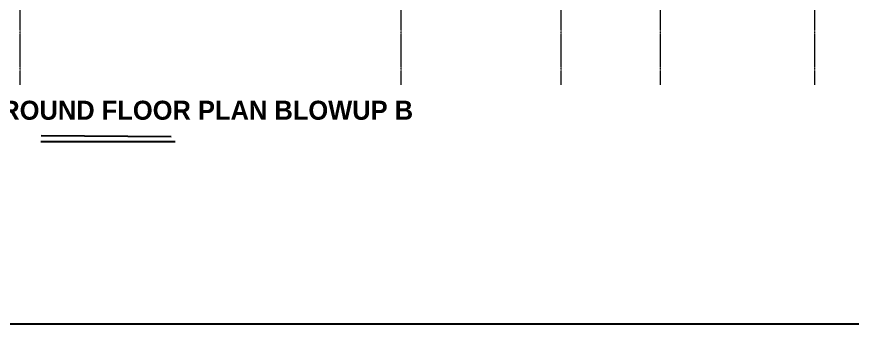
# Model space of a CAD drawing. Header units: inches. Extents: x 22 to 382261, y 22 to 371281.
# Drawn here: x 141151 to 163519, y 193718 to 201958 of the extents above; entities that cross this region are included whole.
import ezdxf

# ---------------------------------------------------------------- set-up
doc = ezdxf.new("R2010")
doc.units = ezdxf.units.IN
doc.header["$MEASUREMENT"] = 0
doc.linetypes.add('Grid Line 1_2_', pattern=[22.225, 12.7, -3.175, 3.175, -3.175])
doc.layers.add('G-ANNO-TEXT', color=231, linetype='Continuous', lineweight=9)
doc.layers.add('S-GRID', color=1, linetype='Continuous', lineweight=9)
doc.styles.add('Century Gothic_B', font='GOTHICB.TTF', dxfattribs={"height": 510})

msp = doc.modelspace()

# ---------------------------------------------------------------- linework, layer by layer
for p, q in [((141802.7, 198779.3), (145283.5, 198746)), ((141801.1, 198611.5), (145394.2, 198611.7))]:
    msp.add_line(p, q)
msp.add_lwpolyline([(83901.5, 275970.3), (172956.7, 275970.3), (172956.7, 193718.4), (83901.5, 193718.4)], close=True)
at = {"layer": 'S-GRID', "linetype": 'Grid Line 1_2_'}
for p, q in [((141242.9, 200135.3), (141242.9, 224549.4)), ((155722.9, 200135.3), (155722.9, 224549.4)), ((158387.9, 200135.3), (158387.9, 224549.4)), ((162515, 200135.3), (162515, 224549.4)), ((151442.9, 200135.3), (151442.9, 223554))]:
    msp.add_line(p, q, dxfattribs=at)

# ---------------------------------------------------------------- texts
at = {"layer": 'G-ANNO-TEXT', "color": 7, "insert": (140206.7, 199707.8), "char_height": 510, "width": 12532.216, "attachment_point": 1, "style": 'Century Gothic_B'}
msp.add_mtext('GROUND FLOOR PLAN BLOWUP B', dxfattribs=at)

doc.saveas('drawing.dxf')
